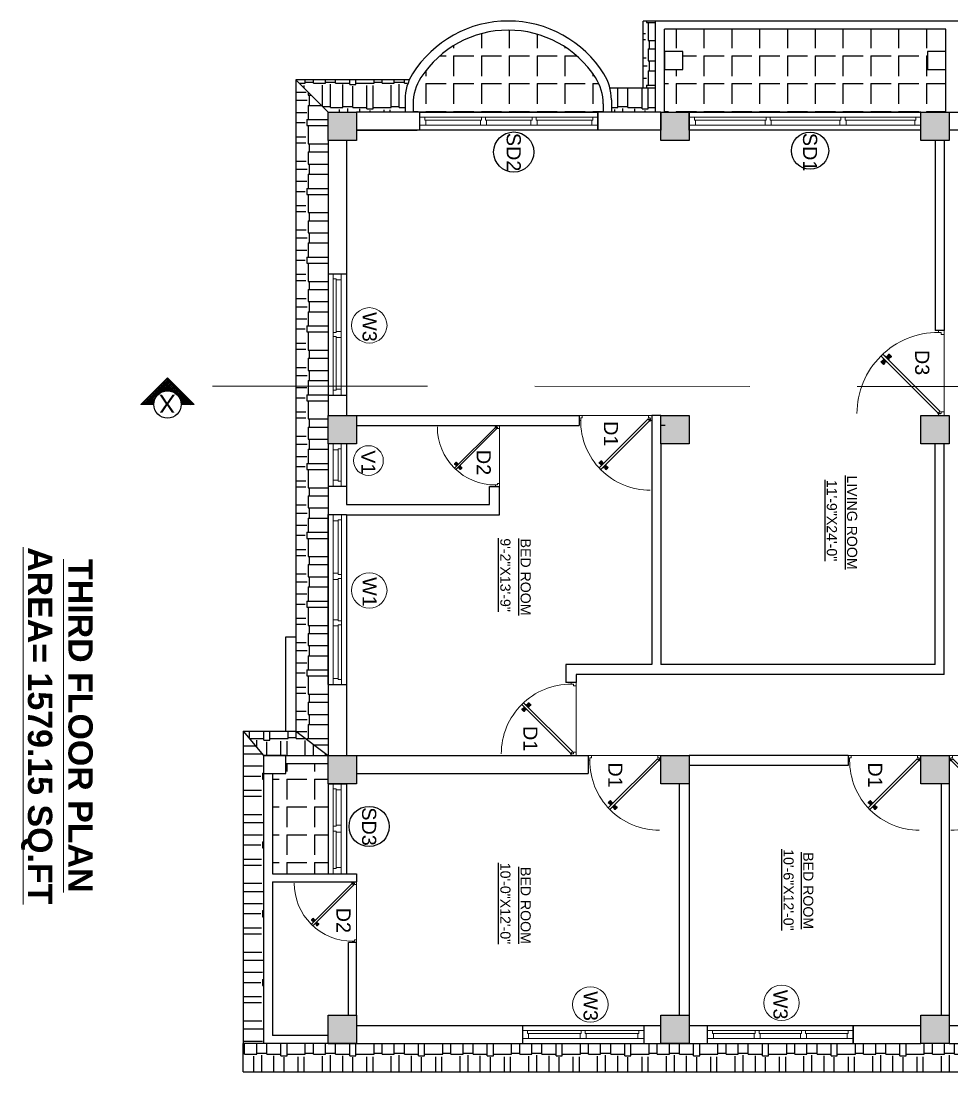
# Model space of a CAD drawing. Header units: inches. Extents: x 1397 to 20304, y -27267 to -746.
# Drawn here: x 18071 to 18531, y -18342 to -17823 of the extents above; entities that cross this region are included whole.
import ezdxf

# ---------------------------------------------------------------- set-up
doc = ezdxf.new("R2010")
doc.units = ezdxf.units.IN
doc.header["$LTSCALE"] = 17
doc.header["$MEASUREMENT"] = 0
doc.linetypes.add('21_FP_00$0$HIDDEN', pattern=[0.375, 0.25, -0.125])
doc.linetypes.add('PHANTOM2', pattern=[1.25, 0.625, -0.125, 0.125, -0.125, 0.125, -0.125])
for name, color, linetype, lineweight in [('25 BOT BAR', 12, 'Continuous', 25), ('aa_section_line', 2, 'PHANTOM2', 13), ('DOOR & WIN', 1, 'Continuous', 25), ('OUTLINE', 1, 'Continuous', 25), ('PUERTAS', 7, 'Continuous', 9), ('TEXT', 231, 'Continuous', 20), ('WINDOW FRAME PLAN', 162, 'Continuous', 18)]:
    doc.layers.add(name, color=color, linetype=linetype, lineweight=lineweight)
doc.layers.add('A-Sect-Iden', color=111, linetype='Continuous')
doc.styles.add('DIMTEXT', font='arial.ttf', dxfattribs={"height": 6})
doc.styles.add('HEADING', font='swissel.ttf')
pattern_1 = [(360, (37076.872, -7857.31), (25.5, 12), [6, -5, 7, -3, 9, -4]), (360, (37082.872, -7856.81), (25.5, 12), [5, -19, 4, -6]), (360, (37094.872, -7858.06), (25.5, 12), [3, -31]), (90, (37076.872, -7857.31), (-8.5, 12), [11.5, -36.5]), (90, (37082.872, -7857.31), (-8.5, 12), [11.25, -36.75]), (90, (37087.872, -7857.31), (-8.5, 12), [10.5, -37.5]), (90, (37094.872, -7858.06), (-8.5, 12), [11.5, -36.5]), (90, (37097.872, -7858.06), (-8.5, 12), [11.5, -36.5]), (90, (37106.872, -7857.31), (-8.5, 12), [11, -37])]
pattern_2 = [(270, (37076.872, -7857.31), (12, -25.5), [6, -5, 7, -3, 9, -4]), (270, (37077.372, -7863.31), (12, -25.5), [5, -19, 4, -6]), (270, (37076.122, -7875.31), (12, -25.5), [3, -31]), (360, (37076.872, -7857.31), (12, 8.5), [11.5, -36.5]), (360, (37076.872, -7863.31), (12, 8.5), [11.25, -36.75]), (360, (37076.872, -7868.31), (12, 8.5), [10.5, -37.5]), (360, (37076.122, -7875.31), (12, 8.5), [11.5, -36.5]), (360, (37076.122, -7878.31), (12, 8.5), [11.5, -36.5]), (360, (37076.872, -7887.31), (12, 8.5), [11, -37])]
pattern_3 = [(270, (38950.952, -7857.31), (13.75, -3e-15), [10, -3.75]), (360, (38950.952, -7857.31), (3e-15, 13.75), [10, -3.75])]

# ---------------------------------------------------------------- blocks, each defined once
blk = doc.blocks.new('ffddd')
at = {"layer": 'DOOR & WIN'}
for p, q in [((-13345.31, -2388.07), (-13345.31, -2316.07)), ((-13336.31, -2316.07), (-13345.31, -2316.07)), ((-13336.31, -2316.07), (-13336.31, -2388.07)), ((-13336.31, -2388.07), (-13345.31, -2388.07)), ((-13336.31, -2388.07), (-13345.31, -2388.07))]:
    blk.add_line(p, q, dxfattribs=at)
at = {"layer": 'WINDOW FRAME PLAN'}
for p, q in [((-13342.81, -2316.07), (-13342.81, -2318.57)), ((-13338.81, -2316.07), (-13338.81, -2319.07)), ((-13342.81, -2385.57), (-13342.81, -2318.57)), ((-13342.81, -2318.57), (-13341.31, -2318.57)), ((-13341.31, -2318.57), (-13341.31, -2319.07)), ((-13341.31, -2319.07), (-13341.31, -2339.57)), ((-13341.31, -2319.07), (-13338.81, -2319.07)), ((-13338.81, -2319.07), (-13338.81, -2385.07)), ((-13342.81, -2339.57), (-13341.31, -2339.57)), ((-13342.81, -2341.57), (-13341.31, -2341.57)), ((-13341.31, -2339.07), (-13338.81, -2339.07)), ((-13341.31, -2341.57), (-13341.31, -2342.07)), ((-13341.31, -2341.57), (-13341.31, -2362.57)), ((-13341.31, -2342.07), (-13338.81, -2342.07)), ((-13342.81, -2362.57), (-13341.31, -2362.57)), ((-13341.31, -2362.07), (-13338.81, -2362.07)), ((-13341.31, -2362.57), (-13341.31, -2362.07)), ((-13342.81, -2364.57), (-13341.31, -2364.57)), ((-13341.31, -2364.57), (-13341.31, -2385.57)), ((-13341.31, -2365.07), (-13338.81, -2365.07)), ((-13342.81, -2388.07), (-13342.81, -2385.57)), ((-13342.81, -2385.57), (-13341.31, -2385.57)), ((-13341.31, -2385.07), (-13338.81, -2385.07)), ((-13341.31, -2385.57), (-13341.31, -2385.07)), ((-13338.81, -2388.07), (-13338.81, -2385.07))]:
    blk.add_line(p, q, dxfattribs=at)
blk = doc.blocks.new('3ft')
at = {"layer": 'PUERTAS', "color": 6}
for p, q in [((1.01, 2.52), (25.23, 26.74)), ((26.05, 25.92), (25.23, 26.74)), ((26.05, 25.92), (1.77, 1.64)), ((0, 2.4), (0, 0)), ((0.72, 2.4), (0, 2.4)), ((1.6, 0), (0, 0)), ((0.72, 1.52), (0.72, 2.44)), ((0.8, 1.52), (0.72, 1.52)), ((0.8, 1.52), (0.8, 2.41)), ((0.8, 1.2), (0.8, 1.52)), ((1.6, 1.2), (0.8, 1.2)), ((1.57, 1.84), (0.94, 2.47)), ((1.63, 1.89), (0.97, 2.55)), ((1.63, 1.89), (1.57, 1.84)), ((1.77, 1.64), (1.57, 1.84)), ((1.6, 0), (1.6, 1.2)), ((34.4, 0), (34.4, 1.2)), ((34.4, 1.2), (35.2, 1.2)), ((34.4, 0), (36, 0)), ((35.2, 1.2), (35.2, 2.4)), ((35.2, 2.4), (36, 2.4)), ((36, 0), (36, 2.4))]:
    blk.add_line(p, q, dxfattribs=at)
at = {"layer": 'PUERTAS', "color": 1}
for p, q in [((21.67, 25.73), (22.17, 26.23)), ((21.7, 25.82), (22.14, 26.26)), ((22.58, 26.7), (22.14, 26.26)), ((22.67, 26.73), (22.17, 26.23)), ((22.61, 26.67), (22.58, 26.7)), ((23.45, 25.91), (22.79, 26.73)), ((22.49, 24.95), (21.67, 25.61)), ((21.73, 25.79), (21.7, 25.82)), ((22.6, 24.96), (23.02, 25.38)), ((22.61, 24.25), (22.92, 24.72)), ((22.62, 24.13), (22.61, 24.14)), ((22.7, 25.07), (22.71, 25.06)), ((22.82, 25.06), (23.08, 25.32)), ((22.94, 24.95), (22.83, 25.07)), ((22.92, 24.72), (22.92, 24.72)), ((22.93, 24.94), (23.19, 25.21)), ((22.93, 24.84), (22.93, 24.83)), ((23.44, 25.81), (23.02, 25.38)), ((23.34, 25.58), (23.08, 25.32)), ((23.46, 25.47), (23.19, 25.21)), ((23.33, 25.7), (23.34, 25.69)), ((23.45, 25.46), (23.33, 25.57)), ((23.44, 23.31), (23.45, 23.3)), ((23.56, 23.3), (24.03, 23.61)), ((23.57, 25.47), (23.57, 25.47)), ((24.15, 25.79), (23.68, 25.48)), ((23.68, 25.48), (23.68, 25.48)), ((24.03, 23.61), (24.03, 23.62)), ((24.14, 23.62), (24.14, 23.62)), ((24.25, 23.62), (24.51, 23.89)), ((24.27, 25.78), (24.26, 25.79)), ((24.26, 23.29), (24.69, 23.71)), ((24.26, 23.63), (24.37, 23.52)), ((24.26, 23.18), (24.92, 22.37)), ((24.37, 23.52), (24.63, 23.77)), ((24.37, 23.4), (24.37, 23.4)), ((24.78, 24.15), (24.51, 23.89)), ((24.89, 24.03), (24.63, 23.77)), ((25.11, 24.14), (24.69, 23.71)), ((24.77, 24.14), (24.88, 24.03)), ((24.79, 24.38), (24.78, 24.37)), ((24.78, 24.26), (24.78, 24.26)), ((25.1, 24.84), (24.79, 24.38)), ((25, 24.03), (25, 24.03)), ((25.04, 22.36), (25.54, 22.86)), ((25.09, 24.96), (25.1, 24.95)), ((25.1, 22.42), (25.13, 22.39)), ((25.13, 22.39), (25.57, 22.83)), ((25.22, 24.14), (26.03, 23.48)), ((26.04, 23.37), (25.54, 22.86)), ((26.01, 23.27), (25.57, 22.83)), ((25.98, 23.3), (26.01, 23.27))]:
    blk.add_line(p, q, dxfattribs=at)
at = {"layer": 'PUERTAS', "color": 8}
for p, q in [((22.13, 26.28), (21.98, 26.13)), ((22.88, 25.24), (22.01, 26.06)), ((22.13, 26.28), (22.27, 26.42)), ((22.29, 26.41), (22.27, 26.42)), ((23.16, 25.52), (22.34, 26.39)), ((23.3, 25.66), (22.5, 26.56)), ((23.41, 25.77), (22.65, 26.71)), ((23.46, 25.83), (22.72, 26.75)), ((22.57, 24.94), (21.65, 25.68)), ((22.63, 24.99), (21.69, 25.75)), ((22.74, 25.1), (21.84, 25.9)), ((22.69, 24.32), (23.02, 24.83)), ((22.95, 24.96), (22.84, 25.07)), ((22.98, 24.99), (22.86, 25.1)), ((23.03, 25.04), (22.91, 25.15)), ((22.91, 24.53), (23.1, 24.91)), ((23.11, 25.12), (22.99, 25.23)), ((23.13, 24.76), (23.18, 24.99)), ((23.28, 25.3), (23.17, 25.41)), ((23.36, 25.37), (23.25, 25.49)), ((23.31, 24.94), (23.28, 25.08)), ((23.41, 25.43), (23.3, 25.54)), ((23.46, 25.09), (23.32, 25.13)), ((23.44, 25.45), (23.33, 25.56)), ((23.64, 25.27), (23.41, 25.22)), ((23.87, 25.49), (23.49, 25.3)), ((24.08, 25.71), (23.57, 25.38)), ((23.63, 23.38), (24.14, 23.72)), ((23.84, 23.6), (24.22, 23.79)), ((24.07, 23.82), (24.3, 23.88)), ((24.25, 24), (24.39, 23.97)), ((24.25, 23.26), (24.99, 22.34)), ((24.27, 23.64), (24.38, 23.53)), ((24.3, 23.67), (24.41, 23.56)), ((24.3, 23.32), (25.06, 22.38)), ((24.35, 23.72), (24.46, 23.61)), ((24.4, 24.15), (24.43, 24.01)), ((24.41, 23.43), (25.2, 22.53)), ((24.43, 23.8), (24.54, 23.69)), ((24.58, 24.33), (24.52, 24.1)), ((24.55, 23.57), (25.37, 22.7)), ((24.6, 23.97), (24.72, 23.86)), ((24.8, 24.56), (24.61, 24.18)), ((25.02, 24.77), (24.68, 24.26)), ((24.68, 24.05), (24.79, 23.94)), ((24.73, 24.1), (24.85, 23.99)), ((24.76, 24.13), (24.87, 24.02)), ((24.83, 23.85), (25.7, 23.03)), ((24.97, 23.99), (25.87, 23.2)), ((25.08, 24.1), (26.02, 23.34)), ((25.14, 24.15), (26.06, 23.41)), ((25.58, 22.82), (25.43, 22.67)), ((25.58, 22.82), (25.73, 22.97)), ((25.72, 22.98), (25.73, 22.97)), ((0, 0), (36, 0))]:
    blk.add_line(p, q, dxfattribs=at)
at = {"layer": 'PUERTAS', "color": 2}
for p, q in [((21.99, 26.11), (21.98, 26.13)), ((25.42, 22.68), (25.43, 22.67))]:
    blk.add_line(p, q, dxfattribs=at)
at = {"layer": 'PUERTAS', "color": 6}
for radius in [0.155, 0.0752]:
    blk.add_circle((0.82, 2.56), radius, dxfattribs=at)
blk.add_arc((0.82, 2.56), 34.38, 359.7285, 90.0333, dxfattribs=at)
at = {"layer": 'PUERTAS', "color": 1}
for centre, start, end in [((22.73, 26.68), 38.9236, 135), ((22.54, 25.01), 231.0764, 315), ((22.67, 24.2), 135, 225), ((22.77, 25.12), 225, 315), ((22.99, 24.89), 135, 219.7428), ((22.87, 24.78), 315, 39.7428), ((23.28, 25.63), 315, 45), ((23.39, 25.86), 315, 38.9236), ((23.51, 23.36), 225, 315), ((23.51, 25.41), 50.2572, 135), ((23.62, 25.53), 230.2572, 315), ((24.09, 23.56), 50.2572, 135), ((24.2, 23.68), 230.2572, 315), ((24.2, 25.73), 45, 135), ((24.32, 23.23), 135, 218.9236), ((24.42, 23.46), 135, 225), ((24.84, 24.31), 135, 219.7428), ((24.72, 24.21), 315, 39.7428), ((24.94, 23.98), 45, 135), ((24.98, 22.42), 218.9236, 315), ((25.04, 24.89), 315, 45), ((25.17, 24.08), 51.0764, 135), ((25.98, 23.42), 315, 51.0764)]:
    blk.add_arc(centre, 0.08, start, end, dxfattribs=at)
blk = doc.blocks.new('*U2802')
at = {"color": 3, "xscale": -1}
blk.add_blockref('3ft', (42, 0), dxfattribs=at)
blk = doc.blocks.new('*U3029')
at = {"layer": 'PUERTAS', "color": 2}
for p, q in [((11.61, 30.24), (12.57, 31.2)), ((40.83, 2.94), (12.57, 31.2)), ((11.61, 30.24), (39.94, 1.92)), ((12.35, 26.47), (12.33, 26.45)), ((16.34, 30.46), (16.36, 30.48)), ((0, 0), (0, 2.8)), ((0.93, 2.8), (0, 2.8)), ((1.87, 0), (0, 0)), ((0.93, 1.4), (0.93, 2.8)), ((1.87, 1.4), (0.93, 1.4)), ((1.87, 0), (1.87, 1.4)), ((39.94, 1.92), (40.16, 2.14)), ((40.1, 2.21), (40.86, 2.97)), ((40.1, 2.21), (40.16, 2.14)), ((40.13, 0), (40.13, 1.4)), ((40.13, 1.4), (41.07, 1.4)), ((40.13, 0), (42, 0)), ((40.16, 2.14), (40.9, 2.88)), ((41.07, 1.77), (41.07, 2.81)), ((41.07, 1.4), (41.07, 1.77)), ((41.07, 1.77), (41.16, 1.77)), ((41.16, 1.77), (41.16, 2.85)), ((41.16, 2.8), (42, 2.8)), ((42, 2.8), (42, 0))]:
    blk.add_line(p, q, dxfattribs=at)
at = {"layer": 'PUERTAS', "color": 8}
for p, q in [((14.63, 30.14), (15.5, 31.21)), ((12.67, 28.18), (11.59, 27.31)), ((12.74, 28.12), (11.65, 27.23)), ((12.87, 27.99), (11.82, 27.06)), ((12, 26.81), (11.98, 26.79)), ((12.15, 26.62), (11.98, 26.79)), ((13.04, 27.82), (12.01, 26.87)), ((12.15, 26.62), (12.33, 26.45)), ((13.36, 27.5), (12.4, 26.48)), ((13.52, 27.34), (12.6, 26.28)), ((13.65, 27.21), (12.77, 26.11)), ((12.82, 28.9), (13.2, 28.3)), ((13.71, 27.14), (12.84, 26.06)), ((13.12, 28.15), (12.99, 28.02)), ((13.14, 28.12), (13.01, 27.99)), ((13.06, 28.65), (13.29, 28.21)), ((13.2, 28.06), (13.07, 27.93)), ((13.3, 27.97), (13.17, 27.84)), ((13.33, 28.39), (13.39, 28.12)), ((13.5, 27.76), (13.37, 27.63)), ((13.59, 27.67), (13.46, 27.54)), ((13.54, 28.18), (13.49, 28.01)), ((13.65, 27.61), (13.52, 27.48)), ((13.71, 28), (13.54, 27.96)), ((13.68, 27.58), (13.55, 27.45)), ((13.92, 27.79), (13.65, 27.86)), ((14.18, 27.53), (13.75, 27.76)), ((14.43, 27.28), (13.83, 27.67)), ((13.91, 29.99), (14.5, 29.61)), ((14.16, 29.74), (14.59, 29.52)), ((14.42, 29.48), (14.69, 29.42)), ((14.63, 29.27), (14.8, 29.31)), ((14.66, 29.69), (14.79, 29.82)), ((14.68, 29.66), (14.82, 29.79)), ((14.69, 30.07), (15.57, 31.16)), ((14.74, 29.6), (14.87, 29.73)), ((14.8, 29.09), (14.85, 29.26)), ((14.82, 29.94), (15.74, 30.99)), ((14.84, 29.51), (14.97, 29.64)), ((15.01, 28.89), (14.95, 29.16)), ((14.98, 29.77), (15.94, 30.79)), ((15.04, 29.3), (15.17, 29.43)), ((15.28, 28.62), (15.05, 29.06)), ((15.14, 29.21), (15.27, 29.34)), ((15.52, 28.37), (15.14, 28.97)), ((15.2, 29.15), (15.33, 29.28)), ((15.22, 29.12), (15.35, 29.25)), ((15.31, 29.45), (16.33, 30.41)), ((15.47, 29.29), (16.52, 30.21)), ((15.6, 29.16), (16.69, 30.04)), ((15.67, 29.09), (16.75, 29.96)), ((15.99, 30.81), (16.01, 30.83)), ((16.19, 30.65), (16.01, 30.83)), ((16.19, 30.65), (16.36, 30.48)), ((0, 0), (42, 0))]:
    blk.add_line(p, q, dxfattribs=at)
at = {"layer": 'PUERTAS', "color": 1}
for p, q in [((14.64, 30.23), (15.41, 31.18)), ((15.55, 31.19), (16.13, 30.6)), ((11.62, 27.26), (12.21, 26.67)), ((12.58, 28.16), (11.63, 27.4)), ((11.69, 27.19), (11.66, 27.15)), ((11.66, 27.15), (12.17, 26.64)), ((12.69, 26.12), (12.17, 26.64)), ((12.79, 26.09), (12.21, 26.67)), ((12.72, 26.16), (12.69, 26.12)), ((12.7, 28.16), (13.2, 27.66)), ((12.73, 29.12), (12.72, 29.11)), ((12.72, 28.98), (13.08, 28.44)), ((12.83, 28.03), (12.84, 28.04)), ((13.7, 27.04), (12.93, 26.09)), ((12.97, 28.04), (13.27, 27.74)), ((13.11, 28.16), (12.98, 28.03)), ((13.08, 28.44), (13.08, 28.43)), ((13.09, 28.3), (13.09, 28.3)), ((13.09, 28.17), (13.4, 27.87)), ((13.69, 27.17), (13.2, 27.66)), ((13.57, 27.43), (13.27, 27.74)), ((13.71, 27.56), (13.4, 27.87)), ((13.69, 27.57), (13.56, 27.44)), ((13.56, 27.3), (13.57, 27.3)), ((13.69, 30.08), (13.7, 30.09)), ((13.83, 30.09), (14.37, 29.73)), ((13.83, 27.55), (13.84, 27.56)), ((13.97, 27.54), (13.96, 27.55)), ((14.51, 27.19), (13.97, 27.54)), ((14.37, 29.73), (14.38, 29.72)), ((14.51, 29.72), (14.5, 29.72)), ((14.63, 29.71), (14.94, 29.41)), ((14.65, 27.2), (14.64, 27.19)), ((14.65, 30.11), (15.14, 29.61)), ((14.65, 29.7), (14.78, 29.83)), ((14.78, 29.98), (14.77, 29.97)), ((14.77, 29.84), (15.07, 29.54)), ((15.25, 29.1), (14.94, 29.41)), ((15.37, 29.24), (15.07, 29.54)), ((15.64, 29.12), (15.14, 29.61)), ((15.23, 29.11), (15.36, 29.24)), ((15.25, 28.97), (15.25, 28.97)), ((15.26, 28.84), (15.25, 28.84)), ((15.62, 28.3), (15.26, 28.84)), ((15.51, 29.24), (15.5, 29.24)), ((15.61, 28.15), (15.62, 28.16)), ((15.62, 31.12), (15.65, 31.15)), ((15.65, 31.15), (16.17, 30.63)), ((15.76, 29.11), (16.71, 29.88)), ((16.72, 30.01), (16.13, 30.6)), ((16.68, 30.12), (16.17, 30.63)), ((16.65, 30.09), (16.68, 30.12))]:
    blk.add_line(p, q, dxfattribs=at)
at = {"layer": 'PUERTAS', "color": 2}
for radius in [0.181, 0.0878]:
    blk.add_circle((41.04, 2.99), radius, dxfattribs=at)
at = {"layer": 'PUERTAS', "color": 8}
blk.add_arc((41.04, 2.99), 40.11, 89.9667, 180.2715, dxfattribs=at)
at = {"layer": 'PUERTAS', "color": 1}
for centre, start, end in [((15.48, 31.12), 45, 141.0764), ((11.69, 27.33), 128.9236, 225), ((12.63, 28.09), 45, 128.9236), ((12.79, 29.04), 135, 225), ((12.86, 26.15), 225, 321.0764), ((12.9, 27.97), 45, 135), ((13.16, 28.24), 140.2572, 225), ((13.02, 28.36), 320.2572, 45), ((13.5, 27.37), 315, 45), ((13.62, 27.1), 321.0764, 45), ((13.76, 30.02), 45, 135), ((13.77, 27.63), 225, 309.7428), ((13.9, 27.49), 45, 129.7428), ((14.44, 29.79), 225, 309.7428), ((14.57, 29.65), 45, 129.7428), ((14.58, 27.25), 225, 315), ((14.71, 30.17), 141.0764, 225), ((14.84, 29.91), 135, 225), ((15.32, 28.91), 140.2572, 225), ((15.18, 29.03), 320.2572, 45), ((15.44, 29.3), 225, 315), ((15.55, 28.23), 315, 45), ((15.7, 29.18), 225, 308.9236)]:
    blk.add_arc(centre, 0.0933, start, end, dxfattribs=at)
blk = doc.blocks.new("5'")
at = {"layer": 'WINDOW FRAME PLAN'}
for p, q in [((10026.35, -7897.24), (10086.35, -7897.24)), ((10026.35, -7897.24), (10026.35, -7901.24)), ((10026.35, -7897.24), (10029.35, -7897.24)), ((10028.85, -7901.24), (10028.85, -7899.74)), ((10028.85, -7899.74), (10029.35, -7899.74)), ((10029.35, -7899.74), (10029.35, -7897.24)), ((10029.35, -7899.74), (10054.85, -7899.74)), ((10054.85, -7899.74), (10054.85, -7897.24)), ((10054.85, -7897.24), (10057.85, -7897.24)), ((10055.35, -7899.74), (10054.85, -7899.74)), ((10055.35, -7901.24), (10055.35, -7899.74)), ((10057.35, -7901.24), (10057.35, -7899.74)), ((10057.85, -7899.74), (10057.35, -7899.74)), ((10057.85, -7899.74), (10057.85, -7897.24)), ((10057.85, -7899.74), (10083.35, -7899.74)), ((10086.35, -7897.24), (10083.35, -7897.24)), ((10083.35, -7899.74), (10083.35, -7897.24)), ((10083.85, -7899.74), (10083.35, -7899.74)), ((10083.85, -7901.24), (10083.85, -7899.74)), ((10086.35, -7897.24), (10086.35, -7901.24)), ((10026.35, -7901.24), (10086.35, -7901.24)), ((10026.35, -7901.24), (10028.85, -7901.24)), ((10086.35, -7901.24), (10083.85, -7901.24))]:
    blk.add_line(p, q, dxfattribs=at)
blk = doc.blocks.new('DFFDFD')
at = {"layer": 'DOOR & WIN'}
for p, q in [((-13646.78, -2252.33), (-13646.78, -2168.33)), ((-13637.78, -2168.33), (-13646.78, -2168.33)), ((-13637.78, -2168.33), (-13637.78, -2252.33)), ((-13637.78, -2252.33), (-13646.78, -2252.33)), ((-13637.78, -2252.33), (-13646.78, -2252.33))]:
    blk.add_line(p, q, dxfattribs=at)
at = {"layer": 'WINDOW FRAME PLAN'}
for p, q in [((-13644.28, -2168.33), (-13644.28, -2170.83)), ((-13644.28, -2249.83), (-13644.28, -2170.83)), ((-13644.28, -2170.83), (-13642.78, -2170.83)), ((-13642.78, -2170.83), (-13642.78, -2171.33)), ((-13642.78, -2171.33), (-13642.78, -2197.83)), ((-13642.78, -2171.33), (-13640.28, -2171.33)), ((-13640.28, -2168.33), (-13640.28, -2171.33)), ((-13640.28, -2171.33), (-13640.28, -2249.33)), ((-13642.78, -2197.33), (-13640.28, -2197.33)), ((-13644.28, -2197.83), (-13642.78, -2197.83)), ((-13644.28, -2199.83), (-13642.78, -2199.83)), ((-13642.78, -2199.83), (-13642.78, -2200.33)), ((-13642.78, -2199.83), (-13642.78, -2220.83)), ((-13642.78, -2200.33), (-13640.28, -2200.33)), ((-13644.28, -2220.83), (-13642.78, -2220.83)), ((-13644.28, -2222.83), (-13642.78, -2222.83)), ((-13642.78, -2220.33), (-13640.28, -2220.33)), ((-13642.78, -2220.83), (-13642.78, -2220.33)), ((-13642.78, -2222.83), (-13642.78, -2249.33)), ((-13642.78, -2223.33), (-13640.28, -2223.33)), ((-13644.28, -2252.33), (-13644.28, -2249.83)), ((-13644.28, -2249.83), (-13642.78, -2249.83)), ((-13642.78, -2249.33), (-13640.28, -2249.33)), ((-13642.78, -2249.83), (-13642.78, -2249.33)), ((-13640.28, -2252.33), (-13640.28, -2249.33))]:
    blk.add_line(p, q, dxfattribs=at)
blk = doc.blocks.new('*U3086')
at = {"color": 3}
blk.add_blockref('3ft', (0, 0), dxfattribs=at)
blk = doc.blocks.new('2ft6in')
at = {"layer": 'PUERTAS', "color": 2}
for p, q in [((0.84, 2.1), (21.02, 22.28)), ((21.71, 21.6), (1.47, 1.37)), ((18.33, 21.76), (18.31, 21.77)), ((21.71, 21.6), (21.02, 22.28)), ((21.18, 18.9), (21.2, 18.89)), ((0, 2), (0, 0)), ((0.6, 2), (0, 2)), ((1.33, 0), (0, 0)), ((0.6, 1.26), (0.6, 2.04)), ((0.67, 1.26), (0.6, 1.26)), ((0.67, 1.26), (0.67, 2.01)), ((0.67, 1), (0.67, 1.26)), ((1.33, 1), (0.67, 1)), ((1.31, 1.53), (0.79, 2.06)), ((1.36, 1.58), (0.81, 2.12)), ((1.36, 1.58), (1.31, 1.53)), ((1.47, 1.37), (1.31, 1.53)), ((1.33, 0), (1.33, 1)), ((28.67, 0), (28.67, 1)), ((28.67, 1), (29.33, 1)), ((28.67, 0), (30, 0)), ((29.33, 1), (29.33, 2)), ((29.33, 2), (30, 2)), ((30, 0), (30, 2))]:
    blk.add_line(p, q, dxfattribs=at)
at = {"layer": 'PUERTAS', "color": 8}
for p, q in [((18.81, 20.78), (18.04, 21.4)), ((18.86, 20.83), (18.08, 21.46)), ((18.95, 20.92), (18.2, 21.58)), ((18.44, 21.9), (18.31, 21.77)), ((19.07, 21.03), (18.34, 21.72)), ((18.44, 21.9), (18.56, 22.02)), ((18.58, 22.01), (18.56, 22.02)), ((19.3, 21.26), (18.61, 22)), ((19.42, 21.38), (18.75, 22.14)), ((19.51, 21.48), (18.88, 22.26)), ((19.55, 21.53), (18.93, 22.3)), ((19.13, 20.8), (19.03, 20.9)), ((19.15, 20.82), (19.05, 20.92)), ((19.19, 20.87), (19.1, 20.96)), ((19.25, 20.93), (19.16, 21.02)), ((19.28, 20.63), (19.32, 20.83)), ((19.4, 21.08), (19.31, 21.17)), ((19.47, 21.15), (19.38, 21.24)), ((19.43, 20.78), (19.4, 20.9)), ((19.51, 21.19), (19.42, 21.28)), ((19.55, 20.91), (19.43, 20.94)), ((19.53, 21.21), (19.44, 21.3)), ((19.7, 21.06), (19.51, 21.01)), ((19.89, 21.24), (19.58, 21.08)), ((20.07, 21.42), (19.64, 21.15)), ((18.91, 20.27), (19.19, 20.69)), ((19.09, 20.44), (19.25, 20.76)), ((19.69, 19.49), (20.12, 19.76)), ((19.87, 19.67), (20.18, 19.83)), ((20.06, 19.85), (20.25, 19.9)), ((20.21, 20), (20.33, 19.97)), ((20.21, 19.38), (20.83, 18.61)), ((20.23, 19.7), (20.32, 19.61)), ((20.25, 19.72), (20.34, 19.63)), ((20.25, 19.43), (20.88, 18.65)), ((20.29, 19.76), (20.38, 19.67)), ((20.33, 20.13), (20.36, 20.01)), ((20.34, 19.53), (21, 18.77)), ((20.36, 19.83), (20.45, 19.74)), ((20.48, 20.28), (20.44, 20.08)), ((20.46, 19.64), (21.14, 18.91)), ((20.5, 19.98), (20.6, 19.89)), ((20.67, 20.47), (20.51, 20.15)), ((20.85, 20.64), (20.57, 20.22)), ((20.57, 20.04), (20.66, 19.95)), ((20.61, 20.09), (20.7, 19.99)), ((20.63, 20.11), (20.72, 20.01)), ((20.69, 19.87), (21.42, 19.19)), ((20.81, 19.99), (21.56, 19.33)), ((20.9, 20.08), (21.68, 19.45)), ((20.95, 20.13), (21.72, 19.51)), ((21.32, 19.01), (21.2, 18.89)), ((21.32, 19.01), (21.44, 19.14)), ((21.43, 19.15), (21.44, 19.14)), ((0, 0), (30, 0))]:
    blk.add_line(p, q, dxfattribs=at)
at = {"layer": 'PUERTAS', "color": 1}
for p, q in [((18.06, 21.44), (18.48, 21.86)), ((18.74, 20.79), (18.06, 21.34)), ((18.08, 21.51), (18.45, 21.88)), ((18.11, 21.49), (18.08, 21.51)), ((18.82, 22.25), (18.45, 21.88)), ((18.9, 22.28), (18.48, 21.86)), ((18.84, 22.23), (18.82, 22.25)), ((18.83, 20.8), (19.18, 21.15)), ((18.92, 20.89), (18.93, 20.88)), ((19.54, 21.59), (18.99, 22.27)), ((19.02, 20.88), (19.24, 21.1)), ((19.12, 20.8), (19.03, 20.89)), ((19.11, 20.79), (19.33, 21.01)), ((19.54, 21.5), (19.18, 21.15)), ((19.45, 21.31), (19.24, 21.1)), ((19.55, 21.22), (19.33, 21.01)), ((19.45, 21.41), (19.45, 21.41)), ((19.54, 21.22), (19.45, 21.31)), ((19.64, 21.23), (19.64, 21.23)), ((19.74, 21.24), (19.73, 21.23)), ((20.12, 21.49), (19.74, 21.24)), ((20.22, 21.48), (20.22, 21.49)), ((20.91, 20.8), (20.91, 20.79)), ((18.84, 20.21), (19.1, 20.6)), ((18.85, 20.11), (18.84, 20.12)), ((19.1, 20.7), (19.11, 20.69)), ((19.1, 20.6), (19.1, 20.6)), ((19.53, 19.43), (19.54, 19.42)), ((19.64, 19.42), (20.02, 19.67)), ((20.02, 19.67), (20.03, 19.68)), ((20.12, 19.68), (20.12, 19.68)), ((20.21, 19.69), (20.43, 19.9)), ((20.22, 19.41), (20.57, 19.76)), ((20.22, 19.69), (20.31, 19.6)), ((20.22, 19.32), (20.76, 18.64)), ((20.31, 19.6), (20.52, 19.81)), ((20.31, 19.5), (20.31, 19.5)), ((20.65, 20.12), (20.43, 19.9)), ((20.74, 20.03), (20.52, 19.81)), ((20.93, 20.11), (20.57, 19.76)), ((20.64, 20.11), (20.73, 20.02)), ((20.66, 20.31), (20.65, 20.31)), ((20.65, 20.21), (20.65, 20.22)), ((20.91, 20.7), (20.66, 20.31)), ((20.84, 20.02), (20.83, 20.03)), ((20.86, 18.63), (21.28, 19.05)), ((20.91, 18.68), (20.94, 18.66)), ((20.94, 18.66), (21.31, 19.03)), ((21.02, 20.12), (21.7, 19.57)), ((21.7, 19.47), (21.28, 19.05)), ((21.67, 19.4), (21.31, 19.03)), ((21.65, 19.42), (21.67, 19.4))]:
    blk.add_line(p, q, dxfattribs=at)
at = {"layer": 'PUERTAS', "color": 2}
for radius in [0.129, 0.0627]:
    blk.add_circle((0.68, 2.14), radius, dxfattribs=at)
at = {"layer": 'PUERTAS', "color": 8}
blk.add_arc((0.68, 2.14), 28.65, 359.7285, 90.0333, dxfattribs=at)
at = {"layer": 'PUERTAS', "color": 1}
for centre, start, end in [((18.78, 20.84), 231.0764, 315), ((18.94, 22.23), 38.9236, 135), ((18.97, 20.93), 225, 315), ((19.16, 20.74), 135, 219.7428), ((19.4, 21.36), 315, 45), ((19.49, 21.55), 315, 38.9236), ((19.6, 21.18), 50.2572, 135), ((19.68, 21.28), 230.2572, 315), ((20.17, 21.44), 45, 135), ((20.87, 20.75), 315, 45), ((18.89, 20.16), 135, 225), ((19.06, 20.65), 315, 39.7428), ((19.59, 19.47), 225, 315), ((20.07, 19.63), 50.2572, 135), ((20.16, 19.73), 230.2572, 315), ((20.27, 19.36), 135, 218.9236), ((20.35, 19.55), 135, 225), ((20.7, 20.26), 135, 219.7428), ((20.6, 20.17), 315, 39.7428), ((20.78, 19.98), 45, 135), ((20.82, 18.68), 218.9236, 315), ((20.98, 20.07), 51.0764, 135), ((21.65, 19.52), 315, 51.0764)]:
    blk.add_arc(centre, 0.0667, start, end, dxfattribs=at)
blk = doc.blocks.new('*U3074')
at = {"color": 3}
blk.add_blockref('2ft6in', (0, 0), dxfattribs=at)

msp = doc.modelspace()

# ---------------------------------------------------------------- hatches: boundary and pattern name
at = {"layer": 'A-Sect-Iden', "ltscale": 0.5}
h = msp.add_hatch(dxfattribs=at)
h.set_pattern_fill('ANSI37', color=2, scale=5, angle=270, style=0)
h.set_pattern_definition([(315, (11961.76286, 7836.9184), (0.441941738, 0.441941738), []), (45, (11961.76286, 7836.9184), (-0.441941738, 0.441941738), [])])
h.paths.add_polyline_path([(18136.53, -18012.16), (18130.04, -18012.16), (18143.28, -17998.91), (18156.52, -18012.16), (18150.03, -18012.16, 1)])
at = {"layer": 'DOOR & WIN'}
h = msp.add_hatch(color=256, dxfattribs=at)
h.dxf.hatch_style = 1
h.paths.add_polyline_path([(18236.71, -17881.6), (18236.71, -17867.6), (18222.71, -17867.6), (18222.71, -17881.6)])
h = msp.add_hatch(color=256, dxfattribs=at)
h.dxf.hatch_style = 1
h.paths.add_polyline_path([(18401.23, -17881.6), (18401.23, -17867.6), (18387.23, -17867.6), (18387.23, -17881.6)])
h = msp.add_hatch(color=256, dxfattribs=at)
h.dxf.hatch_style = 1
h.paths.add_polyline_path([(18529.71, -17881.6), (18529.71, -17867.6), (18515.71, -17867.6), (18515.71, -17881.6)])
h = msp.add_hatch(color=256, dxfattribs=at)
h.dxf.hatch_style = 1
h.paths.add_polyline_path([(18236.71, -18031.6), (18236.71, -18017.6), (18222.71, -18017.6), (18222.71, -18031.6)])
h = msp.add_hatch(color=256, dxfattribs=at)
h.dxf.hatch_style = 1
h.paths.add_polyline_path([(18401.23, -18031.6), (18401.23, -18017.6), (18387.23, -18017.6), (18387.23, -18031.6)])
h = msp.add_hatch(color=256, dxfattribs=at)
h.dxf.hatch_style = 1
h.paths.add_polyline_path([(18529.71, -18031.6), (18529.71, -18017.6), (18515.71, -18017.6), (18515.71, -18031.6)])
h = msp.add_hatch(color=256, dxfattribs=at)
h.dxf.hatch_style = 1
h.paths.add_polyline_path([(18236.71, -18199.6), (18236.71, -18185.6), (18222.71, -18185.6), (18222.71, -18199.6)])
h = msp.add_hatch(color=256, dxfattribs=at)
h.dxf.hatch_style = 1
h.paths.add_polyline_path([(18401.23, -18199.6), (18401.23, -18185.6), (18387.23, -18185.6), (18387.23, -18199.6)])
h = msp.add_hatch(color=256, dxfattribs=at)
h.dxf.hatch_style = 1
h.paths.add_polyline_path([(18529.71, -18199.6), (18529.71, -18185.6), (18515.71, -18185.6), (18515.71, -18199.6)])
h = msp.add_hatch(color=256, dxfattribs=at)
h.dxf.hatch_style = 1
h.paths.add_polyline_path([(18236.71, -18328.06), (18236.71, -18314.06), (18222.71, -18314.06), (18222.71, -18328.06)])
h = msp.add_hatch(color=256, dxfattribs=at)
h.dxf.hatch_style = 1
h.paths.add_polyline_path([(18401.23, -18328.06), (18401.23, -18314.06), (18387.23, -18314.06), (18387.23, -18328.06)])
h = msp.add_hatch(color=256, dxfattribs=at)
h.dxf.hatch_style = 1
h.paths.add_polyline_path([(18529.71, -18328.06), (18529.71, -18314.06), (18515.71, -18314.06), (18515.71, -18328.06)])
at = {"layer": 'OUTLINE'}
h = msp.add_hatch(dxfattribs=at)
h.set_pattern_fill('AR-RSHKE', color=8, angle=270)
h.set_pattern_definition(pattern_2)
h.paths.add_polyline_path([(18384.47, -17855.6), (18384.47, -17822.6), (18378.47, -17822.6), (18378.47, -17855.6)])
h = msp.add_hatch(dxfattribs=at)
h.set_pattern_fill('ANGLE', color=8, scale=50, angle=270)
h.set_pattern_definition(pattern_3)
h.paths.add_polyline_path([(18358.71, -17867.6), (18358.71, -17863.6, 0.144768), (18354.85, -17850.54, 0.543527), (18268.57, -17850.54, 0.144768), (18264.71, -17863.6), (18264.71, -17867.6)])
h = msp.add_hatch(dxfattribs=at)
h.set_pattern_fill('ANGLE', color=8, scale=50, angle=270)
h.set_pattern_definition(pattern_3)
h.paths.add_polyline_path([(18388.97, -17826.6), (18388.97, -17837.6), (18397.97, -17837.6), (18397.97, -17846.6), (18388.97, -17846.6), (18388.97, -17867.6), (18401.23, -17867.6), (18515.71, -17867.6), (18527.97, -17867.6), (18527.97, -17846.6), (18518.97, -17846.6), (18518.97, -17837.6), (18527.97, -17837.6), (18527.97, -17826.6)])
h = msp.add_hatch(dxfattribs=at)
h.set_pattern_fill('AR-RSHKE', color=8, angle=270)
h.set_pattern_definition(pattern_2)
h.paths.add_polyline_path([(18222.71, -18003.16), (18222.71, -17881.6), (18222.71, -17867.6), (18206.71, -17851.6), (18206.71, -18003.16)])
h = msp.add_hatch(dxfattribs=at)
h.set_pattern_fill('AR-RSHKE', color=8, angle=360)
h.set_pattern_definition(pattern_1)
h.paths.add_polyline_path([(18260.71, -17867.6), (18260.71, -17855.6, -0.019991), (18262.71, -17851.6), (18206.71, -17851.6), (18222.71, -17867.6), (18236.71, -17867.6)])
h = msp.add_hatch(dxfattribs=at)
h.set_pattern_fill('AR-RSHKE', color=8, angle=360)
h.set_pattern_definition(pattern_1)
edge = h.paths.add_edge_path()
edge.add_line((18384.47, -17867.6), (18384.47, -17855.6))
edge.add_line((18384.47, -17855.6), (18361.98, -17855.6))
edge.add_arc((18338.71, -17861.5), 24, 360, 374.2391, ccw=False)
edge.add_line((18362.71, -17861.5), (18362.71, -17867.6))
edge.add_line((18362.71, -17867.6), (18384.47, -17867.6))
h = msp.add_hatch(dxfattribs=at)
h.set_pattern_fill('AR-RSHKE', color=8, angle=270)
h.set_pattern_definition(pattern_2)
h.paths.add_polyline_path([(18222.71, -18185.6), (18222.71, -18031.6), (18222.71, -18017.6), (18222.71, -18003.16), (18206.71, -18003.16), (18206.71, -18173.6)])
h = msp.add_hatch(dxfattribs=at)
h.set_pattern_fill('AR-RSHKE', color=8, angle=270)
h.set_pattern_definition([(270, (38950.952, -7857.31), (12, -25.5), [6, -5, 7, -3, 9, -4]), (270, (38951.452, -7863.31), (12, -25.5), [5, -19, 4, -6]), (270, (38950.202, -7875.31), (12, -25.5), [3, -31]), (360, (38950.952, -7857.31), (12, 8.5), [11.5, -36.5]), (360, (38950.952, -7863.31), (12, 8.5), [11.25, -36.75]), (360, (38950.952, -7868.31), (12, 8.5), [10.5, -37.5]), (360, (38950.202, -7875.31), (12, 8.5), [11.5, -36.5]), (360, (38950.202, -7878.31), (12, 8.5), [11.5, -36.5]), (360, (38950.952, -7887.31), (12, 8.5), [11, -37])])
h.paths.add_polyline_path([(18180.71, -18328.06), (18190.71, -18328.06), (18190.71, -18185.6), (18180.71, -18173.6)])
h = msp.add_hatch(dxfattribs=at)
h.set_pattern_fill('AR-RSHKE', color=8, angle=360)
h.set_pattern_definition(pattern_1)
h.paths.add_polyline_path([(18180.71, -18173.6), (18190.71, -18185.6), (18222.71, -18185.6), (18206.71, -18173.6)])
h = msp.add_hatch(dxfattribs=at)
h.set_pattern_fill('ANGLE', color=8, scale=50, angle=270)
h.set_pattern_definition(pattern_3)
h.paths.add_polyline_path([(18222.71, -18244.06), (18222.71, -18199.6), (18222.71, -18189.6), (18201.71, -18189.6), (18201.71, -18194.6), (18195.21, -18194.6), (18195.21, -18244.06)])
h = msp.add_hatch(dxfattribs=at)
h.set_pattern_fill('AR-RSHKE', color=8, angle=360)
h.set_pattern_definition(pattern_1)
h.paths.add_polyline_path([(18682.71, -18342.06), (18682.71, -18328.06), (18668.71, -18328.06), (18529.71, -18328.06), (18515.71, -18328.06), (18180.71, -18328.06), (18180.71, -18342.06)])

# ---------------------------------------------------------------- linework, layer by layer
at = {"layer": '25 BOT BAR'}
for p, q in [((18538.47, -17822.6), (18378.47, -17822.6)), ((18378.47, -17855.6), (18378.47, -17822.6)), ((18384.47, -17867.6), (18384.47, -17822.6)), ((18527.97, -17826.6), (18388.97, -17826.6)), ((18388.97, -17867.6), (18388.97, -17826.6)), ((18527.97, -17867.6), (18527.97, -17826.6)), ((18262.85, -17851.6), (18206.71, -17851.6)), ((18206.71, -17851.6), (18222.71, -17867.6)), ((18361.98, -17855.6), (18384.47, -17855.6)), ((18260.71, -17861.5), (18260.71, -17867.6)), ((18264.71, -17863.6), (18264.71, -17867.6)), ((18358.71, -17863.6), (18358.71, -17867.6)), ((18362.71, -17861.5), (18362.71, -17867.6)), ((18387.23, -17867.6), (18236.71, -17867.6)), ((18355.97, -17867.6), (18355.97, -17876.6)), ((18387.23, -17867.6), (18387.23, -17876.6)), ((18515.71, -17867.6), (18401.23, -17867.6)), ((18529.71, -17867.6), (18538.71, -17867.6)), ((18387.23, -17876.6), (18236.71, -17876.6)), ((18236.71, -17876.6), (18266.71, -17876.6)), ((18515.71, -17876.6), (18401.23, -17876.6)), ((18538.71, -17876.6), (18529.71, -17876.6)), ((18222.71, -17881.6), (18222.71, -18017.6)), ((18231.71, -17881.6), (18231.71, -18017.6)), ((18522.71, -17881.6), (18522.71, -17975.6)), ((18527.21, -17881.6), (18527.21, -17975.6)), ((18222.71, -17947.6), (18231.71, -17947.6)), ((18527.21, -17975.6), (18522.71, -17975.6)), ((18222.71, -18007.6), (18231.71, -18007.6)), ((18236.71, -18017.6), (18346.73, -18017.6)), ((18346.73, -18017.6), (18346.73, -18022.6)), ((18387.23, -18017.6), (18382.73, -18017.6)), ((18382.73, -18017.6), (18382.73, -18140.6)), ((18236.71, -18022.6), (18346.73, -18022.6)), ((18389.23, -18022.6), (18387.23, -18022.6)), ((18387.23, -18031.6), (18387.23, -18140.6)), ((18522.71, -18140.6), (18522.71, -18031.6)), ((18527.21, -18145.6), (18527.21, -18031.6)), ((18231.71, -18052.6), (18222.71, -18052.6)), ((18302.47, -18061.6), (18302.47, -18052.6)), ((18302.47, -18052.6), (18307.47, -18052.6)), ((18307.47, -18066.6), (18307.47, -18052.6)), ((18231.71, -18061.6), (18302.47, -18061.6)), ((18231.71, -18066.6), (18307.47, -18066.6)), ((18201.71, -18127.06), (18206.71, -18127.06)), ((18201.71, -18173.6), (18201.71, -18127.06)), ((18382.73, -18140.6), (18340.23, -18140.6)), ((18340.23, -18140.6), (18340.23, -18149.6)), ((18522.71, -18140.6), (18387.23, -18140.6)), ((18345.23, -18149.6), (18340.23, -18149.6)), ((18527.21, -18145.6), (18345.23, -18145.6)), ((18345.23, -18145.6), (18345.23, -18149.6)), ((18180.71, -18173.6), (18206.71, -18173.6)), ((18180.71, -18173.6), (18190.71, -18185.6)), ((18206.71, -18173.6), (18222.71, -18185.6)), ((18190.71, -18185.6), (18222.71, -18185.6)), ((18351.23, -18185.6), (18351.23, -18194.6)), ((18479.71, -18185.6), (18401.23, -18185.6)), ((18479.71, -18185.6), (18479.71, -18190.6)), ((18201.71, -18189.6), (18222.71, -18189.6)), ((18479.71, -18190.6), (18401.23, -18190.6)), ((18222.71, -18199.6), (18222.71, -18244.06)), ((18222.71, -18199.6), (18231.71, -18199.6)), ((18231.71, -18199.6), (18231.71, -18244.06)), ((18396.23, -18199.6), (18396.23, -18314.06)), ((18401.23, -18199.6), (18401.23, -18314.06)), ((18195.21, -18244.06), (18222.71, -18244.06)), ((18195.21, -18248.06), (18236.71, -18248.06)), ((18222.71, -18244.06), (18231.71, -18244.06)), ((18231.71, -18244.06), (18236.71, -18244.06)), ((18236.71, -18244.06), (18236.71, -18248.06)), ((18232.71, -18314.06), (18232.71, -18278.06)), ((18236.71, -18278.06), (18232.71, -18278.06)), ((18236.71, -18314.06), (18236.71, -18278.06)), ((18318.71, -18319.06), (18318.71, -18328.06)), ((18378.71, -18319.06), (18378.71, -18328.06)), ((18222.71, -18324.06), (18195.21, -18324.06)), ((18222.71, -18328.06), (18180.71, -18328.06)), ((18180.71, -18342.06), (18180.71, -18328.06))]:
    msp.add_line(p, q, dxfattribs=at)
for points in [[(18397.97, -17846.6), (18397.97, -17837.6), (18388.97, -17837.6), (18388.97, -17846.6)], [(18527.97, -17846.6), (18527.97, -17837.6), (18518.97, -17837.6), (18518.97, -17846.6)], [(18190.71, -18185.6), (18190.71, -18194.6), (18201.71, -18194.6), (18201.71, -18185.6)]]:
    msp.add_lwpolyline(points, close=True, dxfattribs=at)
for centre, radius in [((18314.44, -17887.35), 9.93), ((18460.94, -17886.71), 9.19), ((18242.96, -18220.71), 9.93)]:
    msp.add_circle(centre, radius, dxfattribs=at)
for centre, radius, start, end in [((18311.71, -17878.51), 55.91, 32.203, 147.797), ((18311.71, -17878.51), 51.41, 32.9495, 147.0505), ((18284.71, -17861.5), 24, 147.797, 180), ((18338.71, -17861.5), 24, 0, 32.203), ((18288.71, -17863.6), 24, 147.0505, 180), ((18334.71, -17863.6), 24, 0, 32.9495)]:
    msp.add_arc(centre, radius, start, end, dxfattribs=at)
at = {"layer": 'A-Sect-Iden', "ltscale": 0.5}
msp.add_lwpolyline([(18136.53, -18012.16), (18130.04, -18012.16), (18143.28, -17998.91), (18156.52, -18012.16), (18150.03, -18012.16)], dxfattribs=at)
msp.add_circle((18143.28, -18012.16), 6.75, dxfattribs=at)
at = {"layer": 'aa_section_line', "linetype": '21_FP_00$0$HIDDEN', "ltscale": 25}
msp.add_line((18749.9, -18003.17), (18156.12, -18003.16), dxfattribs=at)
at = {"layer": 'DOOR & WIN'}
for p, q in [((18206.71, -17851.6), (18206.71, -18173.6)), ((18267.97, -17867.6), (18355.97, -17867.6)), ((18267.97, -17876.6), (18267.97, -17867.6)), ((18267.97, -17876.6), (18267.97, -17867.6)), ((18355.97, -17876.6), (18355.97, -17867.6)), ((18401.23, -17867.6), (18515.71, -17867.6)), ((18401.23, -17876.6), (18401.23, -17867.6)), ((18401.23, -17876.6), (18401.23, -17867.6)), ((18515.71, -17876.6), (18515.71, -17867.6)), ((18355.97, -17876.6), (18267.97, -17876.6)), ((18515.71, -17876.6), (18401.23, -17876.6)), ((18222.71, -18031.6), (18222.71, -18185.6)), ((18231.71, -18031.6), (18231.71, -18061.6)), ((18231.71, -18066.6), (18231.71, -18185.6)), ((18180.71, -18173.6), (18180.71, -18328.06)), ((18190.71, -18185.6), (18190.71, -18328.06)), ((18236.71, -18185.6), (18345.23, -18185.6)), ((18345.23, -18185.6), (18351.23, -18185.6)), ((18195.21, -18194.6), (18195.21, -18244.06)), ((18236.71, -18194.6), (18351.23, -18194.6)), ((18525.71, -18199.6), (18525.71, -18314.06)), ((18529.71, -18199.6), (18529.71, -18314.06)), ((18195.21, -18248.06), (18195.21, -18324.06)), ((18236.71, -18319.06), (18387.23, -18319.06)), ((18401.23, -18319.06), (18515.71, -18319.06)), ((18529.71, -18319.06), (18668.71, -18319.06)), ((18222.71, -18328.06), (18515.71, -18328.06)), ((18529.71, -18328.06), (18682.71, -18328.06)), ((18180.71, -18342.06), (18682.71, -18342.06))]:
    msp.add_line(p, q, dxfattribs=at)
at = {"layer": 'OUTLINE'}
msp.add_line((18482.23, -18319.06), (18482.23, -18328.06), dxfattribs=at)
for points in [[(18236.71, -17867.6), (18236.71, -17881.6), (18222.71, -17881.6), (18222.71, -17867.6)], [(18401.23, -17867.6), (18401.23, -17881.6), (18387.23, -17881.6), (18387.23, -17867.6)], [(18529.71, -17867.6), (18529.71, -17881.6), (18515.71, -17881.6), (18515.71, -17867.6)], [(18236.71, -18017.6), (18236.71, -18031.6), (18222.71, -18031.6), (18222.71, -18017.6)], [(18401.23, -18017.6), (18401.23, -18031.6), (18387.23, -18031.6), (18387.23, -18017.6)], [(18529.71, -18017.6), (18529.71, -18031.6), (18515.71, -18031.6), (18515.71, -18017.6)], [(18236.71, -18185.6), (18236.71, -18199.6), (18222.71, -18199.6), (18222.71, -18185.6)], [(18401.23, -18185.6), (18401.23, -18199.6), (18387.23, -18199.6), (18387.23, -18185.6)], [(18529.71, -18185.6), (18529.71, -18199.6), (18515.71, -18199.6), (18515.71, -18185.6)], [(18236.71, -18314.06), (18236.71, -18328.06), (18222.71, -18328.06), (18222.71, -18314.06)], [(18401.23, -18314.06), (18401.23, -18328.06), (18387.23, -18328.06), (18387.23, -18314.06)], [(18529.71, -18314.06), (18529.71, -18328.06), (18515.71, -18328.06), (18515.71, -18314.06)]]:
    msp.add_lwpolyline(points, close=True, dxfattribs=at)
at = {"layer": 'TEXT'}
for centre, radius in [((18243.04, -17973.02), 8.75), ((18242.62, -18039.85), 7.35), ((18243.04, -18104.02), 8.75), ((18352.31, -18308.7), 8.75), ((18446.84, -18307.93), 8.75)]:
    msp.add_circle(centre, radius, dxfattribs=at)
at = {"layer": 'WINDOW FRAME PLAN'}
for p, q in [((18267.97, -17870.1), (18270.47, -17870.1)), ((18267.97, -17874.1), (18270.97, -17874.1)), ((18270.47, -17870.1), (18353.47, -17870.1)), ((18270.47, -17870.1), (18270.47, -17871.6)), ((18270.47, -17871.6), (18270.97, -17871.6)), ((18270.97, -17871.6), (18270.97, -17874.1)), ((18298.47, -17871.6), (18270.97, -17871.6)), ((18352.97, -17874.1), (18270.97, -17874.1)), ((18297.97, -17871.6), (18297.97, -17874.1)), ((18298.47, -17870.1), (18298.47, -17871.6)), ((18300.47, -17870.1), (18300.47, -17871.6)), ((18300.47, -17871.6), (18300.97, -17871.6)), ((18323.47, -17871.6), (18300.47, -17871.6)), ((18300.97, -17871.6), (18300.97, -17874.1)), ((18322.97, -17871.6), (18322.97, -17874.1)), ((18323.47, -17871.6), (18322.97, -17871.6)), ((18323.47, -17870.1), (18323.47, -17871.6)), ((18325.47, -17870.1), (18325.47, -17871.6)), ((18352.97, -17871.6), (18325.47, -17871.6)), ((18325.97, -17871.6), (18325.97, -17874.1)), ((18352.97, -17871.6), (18352.97, -17874.1)), ((18353.47, -17871.6), (18352.97, -17871.6)), ((18355.97, -17874.1), (18352.97, -17874.1)), ((18355.97, -17870.1), (18353.47, -17870.1)), ((18353.47, -17870.1), (18353.47, -17871.6)), ((18401.23, -17870.1), (18403.73, -17870.1)), ((18401.23, -17874.1), (18404.23, -17874.1)), ((18403.73, -17870.1), (18513.21, -17870.1)), ((18403.73, -17870.1), (18403.73, -17871.6)), ((18403.73, -17871.6), (18404.23, -17871.6)), ((18439.21, -17871.6), (18403.73, -17871.6)), ((18404.23, -17871.6), (18404.23, -17874.1)), ((18512.71, -17874.1), (18404.23, -17874.1)), ((18438.71, -17871.6), (18438.71, -17874.1)), ((18439.21, -17870.1), (18439.21, -17871.6)), ((18441.21, -17870.1), (18441.21, -17871.6)), ((18441.21, -17871.6), (18441.71, -17871.6)), ((18476.21, -17871.6), (18441.21, -17871.6)), ((18441.71, -17871.6), (18441.71, -17874.1)), ((18475.71, -17871.6), (18475.71, -17874.1)), ((18476.21, -17871.6), (18475.71, -17871.6)), ((18476.21, -17870.1), (18476.21, -17871.6)), ((18478.21, -17870.1), (18478.21, -17871.6)), ((18512.71, -17871.6), (18478.21, -17871.6)), ((18478.71, -17871.6), (18478.71, -17874.1)), ((18512.71, -17871.6), (18512.71, -17874.1)), ((18513.21, -17871.6), (18512.71, -17871.6)), ((18515.71, -17874.1), (18512.71, -17874.1)), ((18515.71, -17870.1), (18513.21, -17870.1)), ((18513.21, -17870.1), (18513.21, -17871.6)), ((18225.21, -18031.6), (18225.21, -18052.6)), ((18225.21, -18031.6), (18225.21, -18034.6)), ((18227.71, -18034.6), (18225.21, -18034.6)), ((18229.21, -18034.1), (18227.71, -18034.1)), ((18227.71, -18034.1), (18227.71, -18034.6)), ((18227.71, -18034.6), (18227.71, -18049.6)), ((18229.21, -18031.6), (18229.21, -18052.6)), ((18229.21, -18031.6), (18229.21, -18034.1)), ((18225.21, -18052.6), (18225.21, -18049.6)), ((18227.71, -18049.6), (18225.21, -18049.6)), ((18227.71, -18050.1), (18227.71, -18049.6)), ((18229.21, -18050.1), (18227.71, -18050.1)), ((18229.21, -18052.6), (18229.21, -18050.1)), ((18225.21, -18199.6), (18225.21, -18244.06)), ((18229.21, -18199.6), (18225.21, -18199.6)), ((18225.21, -18199.6), (18225.21, -18202.1)), ((18229.21, -18199.6), (18229.21, -18244.06)), ((18229.21, -18199.6), (18229.21, -18202.6)), ((18225.21, -18202.1), (18226.71, -18202.1)), ((18226.71, -18202.1), (18226.71, -18202.6)), ((18226.71, -18202.6), (18229.21, -18202.6)), ((18226.71, -18202.6), (18226.71, -18220.1)), ((18225.21, -18220.6), (18226.71, -18220.6)), ((18226.71, -18220.1), (18229.21, -18220.1)), ((18226.71, -18220.6), (18226.71, -18220.1)), ((18229.21, -18220.1), (18229.21, -18223.56)), ((18225.21, -18223.06), (18226.71, -18223.06)), ((18226.71, -18223.56), (18226.71, -18223.06)), ((18226.71, -18223.56), (18229.21, -18223.56)), ((18226.71, -18223.56), (18226.71, -18241.06)), ((18225.21, -18244.06), (18225.21, -18241.56)), ((18225.21, -18241.56), (18226.71, -18241.56)), ((18226.71, -18241.06), (18229.21, -18241.06)), ((18226.71, -18241.56), (18226.71, -18241.06)), ((18229.21, -18244.06), (18229.21, -18241.06)), ((18229.21, -18244.06), (18225.21, -18244.06))]:
    msp.add_line(p, q, dxfattribs=at)

# ---------------------------------------------------------------- block references
at = {"layer": '25 BOT BAR'}
for p, rotation in [((26126.45, -7921.25), 270), ((28405.06, -26222.8), 180)]:
    msp.add_blockref("5'", p, dxfattribs=dict(at, rotation=rotation))
at = {"layer": 'DOOR & WIN', "xscale": -1}
for name, p, rotation in [('*U3029', (18527.21, -17975.6), 90), ('*U3074', (18307.47, -18022.6), 90), ('*U2802', (18345.23, -18143.6), 90), ('*U2802', (18345.23, -18185.6), 180), ('*U2802', (18473.71, -18185.6), 180), ('*U3074', (18236.71, -18248.06), 90)]:
    msp.add_blockref(name, p, dxfattribs=dict(at, rotation=rotation))
at = {"layer": 'DOOR & WIN', "rotation": 180}
for name, p in [('*U3086', (18382.73, -18017.6)), ('*U2802', (18571.71, -18185.6))]:
    msp.add_blockref(name, p, dxfattribs=at)
at = {"layer": 'OUTLINE'}
for name, p, rotation in [('DFFDFD', (4584.94, -20318.92), 180), ('ffddd', (20798.3, -31664.38), 270)]:
    msp.add_blockref(name, p, dxfattribs=dict(at, rotation=rotation))

# ---------------------------------------------------------------- texts
at = {"layer": 'A-Sect-Iden', "ltscale": 0.5, "insert": (18143.13, -18011.71), "char_height": 9, "width": 12.25, "attachment_point": 5, "rotation": 179.8551, "style": 'HEADING'}
msp.add_mtext('X', dxfattribs=at)
at = {"layer": 'DOOR & WIN', "char_height": 5, "attachment_point": 5, "rotation": 270}
for s, insert in [('{\\fArial TUR|b0|i0|c0|p34;\\L\\C7;11\'-9"X24\'-0"}', (18471.67, -18069.51)), ('{\\fArial TUR|b0|i0|c162|p34;\\L\\C7; \\fArial TUR|b0|i0|c0|p34;LIVING \\fArial TUR|b0|i0|c162|p34;ROOM}', (18481.68, -18069.51)), ('{\\fArial TUR|b0|i0|c0|p34;\\L\\C7;9\'-2"X13\'-9"}', (18310.29, -18096.46)), ('{\\fArial TUR|b0|i0|c162|p34;\\L\\C7; \\fArial TUR|b0|i0|c0|p34;BED \\fArial TUR|b0|i0|c162|p34;ROOM}', (18320.3, -18096.46)), ('{\\fArial TUR|b0|i0|c0|p34;\\L\\C7;10\'-6"X12\'-0"}', (18450.28, -18252.07)), ('{\\fArial TUR|b0|i0|c0|p34;\\L\\C7;BED ROOM}', (18460.01, -18252.44)), ('{\\fArial TUR|b0|i0|c0|p34;\\L\\C7;10\'-0"X12\'-0"}', (18310.29, -18258.77)), ('{\\fArial TUR|b0|i0|c162|p34;\\L\\C7; \\fArial TUR|b0|i0|c0|p34;BED \\fArial TUR|b0|i0|c162|p34;ROOM}', (18320.3, -18258.77))]:
    msp.add_mtext(s, dxfattribs=dict(at, insert=insert))
at = {"layer": 'TEXT', "style": 'DIMTEXT'}
for s, p in [('SD2', (18310.94, -17877.88)), ('SD1', (18457.44, -17877.88)), ('W3', (18239.7, -17966.46)), ('D3', (18512.88, -17985.17)), ('D1', (18359.02, -18020.38)), ('V1', (18239.1, -18034.75)), ('D2', (18296.1, -18034.57)), ('W1', (18239.7, -18097.46)), ('D1', (18319.17, -18171.05)), ('D1', (18361.17, -18189.04)), ('D1', (18489.65, -18189.04)), ('SD3', (18239.46, -18211.23)), ('D2', (18226.8, -18260.87)), ('W3', (18348.97, -18302.14)), ('W3', (18442.84, -18301.43))]:
    msp.add_text(s, height=7, rotation=270, dxfattribs=at).set_placement(p)
at = {"layer": 'TEXT', "insert": (18106.3, -18170.93), "char_height": 12, "width": 396.2985, "attachment_point": 2, "rotation": 270}
msp.add_mtext('{\\fArial|b1|i0|c0|p34;\\LTHIRD FLOOR PLAN \\PAREA= 1579.15 SQ.FT}', dxfattribs=at)

doc.saveas('drawing.dxf')
